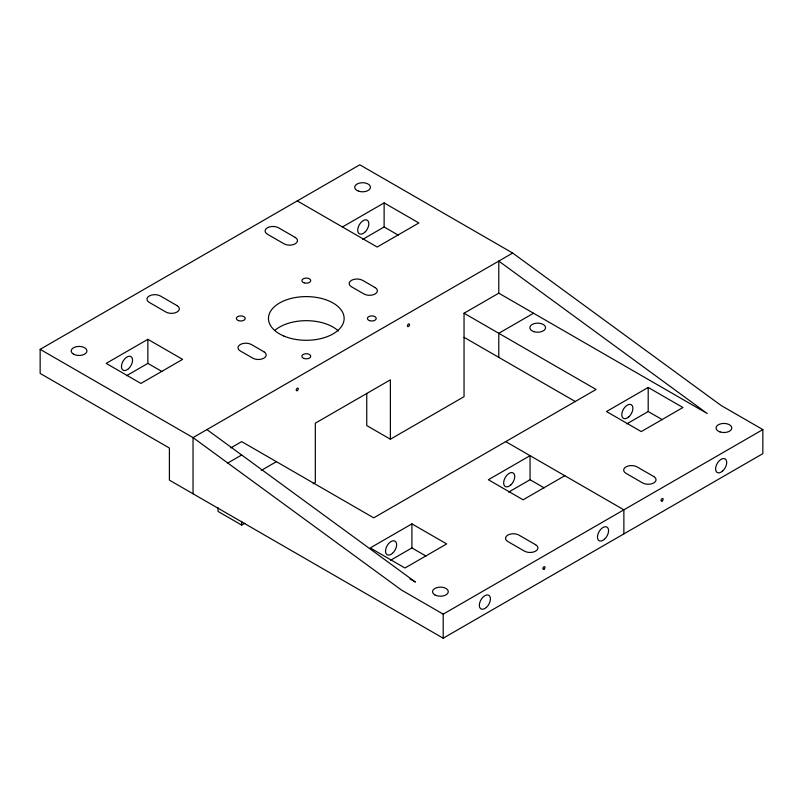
<?xml version="1.0" encoding="UTF-8"?>
<svg xmlns="http://www.w3.org/2000/svg" width="803" height="803" viewBox="0 0 803 803"><rect width="100%" height="100%" fill="white"/><g stroke="black" fill="none" stroke-linecap="round" stroke-linejoin="round"><path stroke-width="1.2" d="M40.15 349.345L359.804 164.796L512.685 253.055L721.154 405.515L762.85 429.585L762.85 453.655L443.196 638.204L169.403 480.134L169.403 448.044L40.15 373.415L40.15 349.345L193.031 437.605L401.5 590.064L443.196 614.134L762.85 429.585M147.862 339.318L106.167 363.388L140.906 383.443L182.602 359.373L147.862 339.318L147.862 363.388L126.483 375.734M342.429 226.978L384.125 202.908L418.875 222.963L377.179 247.043L297.261 200.901M362.745 239.324L384.125 226.978L398.238 235.128M512.685 253.055L193.031 437.605L193.031 493.775M230.812 447.893L241.673 441.62L373.706 517.845L596.077 389.465L464.044 313.24L464.044 396.682L390.378 439.211L366.75 425.57L366.75 393.41M464.044 313.24L498.783 293.175L707.262 413.535L498.783 261.075L498.783 293.175M227.771 463.02L241.673 454.99M261.216 470.458L276.413 461.685M533.533 313.24L498.783 333.295L498.783 357.365M218.045 507.697L218.045 511.431L241.673 525.072L244.925 523.195M313.17 483.797L315.328 482.543L315.328 423.161L390.378 379.839L390.378 439.211M411.919 523.867L370.233 547.937L404.973 568.002L446.669 543.922L411.919 523.867L411.919 547.937L390.539 560.283M648.192 387.458L606.496 411.527L641.246 431.592L682.931 407.522L648.192 387.458L648.192 411.527L626.812 423.874M508.68 492.078L530.06 479.732L544.173 487.883M564.8 475.717L523.104 499.797L488.365 479.732L530.06 455.662L530.06 479.732M648.192 411.527L662.304 419.678M464.044 337.31L575.53 401.681M505.739 441.62L623.871 509.825L623.871 533.895M147.862 363.388L161.975 371.538M411.919 547.937L426.042 556.088M409.972 578.903L415.402 582.045L206.923 429.585M443.196 614.134L443.196 638.204M384.125 202.908L384.125 226.978M241.673 521.358L241.673 525.072M274.767 330.455A37.831 21.842 0 0 1 338.434 330.997M295.183 237.407L278.5 227.781A7.859 4.537 0 0 0 267.379 227.781A7.859 4.537 0 0 0 267.379 234.195L284.061 243.831A7.859 4.537 0 0 0 295.183 243.831A7.859 4.537 0 0 0 295.183 237.407M375.091 287.554L362.585 280.337A7.859 4.537 0 0 0 351.463 280.337A7.859 4.537 0 0 0 351.463 286.761L363.98 293.978A7.859 4.537 0 0 0 375.091 293.978A7.859 4.537 0 0 0 375.091 287.554M653.752 476.52L637.07 466.894A7.859 4.537 0 0 0 625.959 466.894A7.859 4.537 0 0 0 625.959 473.318L642.631 482.944A7.859 4.537 0 0 0 653.752 482.944A7.859 4.537 0 0 0 653.752 476.52M263.906 351.754L251.399 344.527A7.859 4.537 0 0 0 240.278 344.527A7.859 4.537 0 0 0 240.278 350.951L252.794 358.168A7.859 4.537 0 0 0 263.906 358.168A7.859 4.537 0 0 0 263.906 351.754M177.041 305.612L160.369 295.986A7.859 4.537 0 0 0 149.248 295.986A7.859 4.537 0 0 0 149.248 302.4L165.93 312.036A7.859 4.537 0 0 0 177.041 312.036A7.859 4.537 0 0 0 177.041 305.612M535.621 544.725L518.939 535.099A7.859 4.537 0 0 0 507.817 535.099A7.859 4.537 0 0 0 507.817 541.523L524.5 551.149A7.859 4.537 0 0 0 535.621 551.149A7.859 4.537 0 0 0 535.621 544.725M722.6 471.06A7.859 4.537 -60 0 0 725.089 458.884A7.859 4.537 -60 0 0 715.784 467.135A7.859 4.537 -60 0 0 722.6 471.06M628.779 416.898A7.859 4.537 -60 0 0 631.278 404.722A7.859 4.537 -60 0 0 621.974 412.973A7.859 4.537 -60 0 0 628.779 416.898M533.774 331.609A7.859 4.537 0 0 0 545.558 327.684A7.859 4.537 0 0 0 533.774 323.75A7.859 4.537 0 0 0 533.774 331.609M720 431.914A7.859 4.537 0 0 0 731.794 427.979A7.859 4.537 0 0 0 720 424.044A7.859 4.537 0 0 0 720 431.914M662.094 501.002A1.476 0.853 -60 0 0 662.987 498.673A1.476 0.853 -60 0 0 661.19 499.717A1.476 0.853 -60 0 0 662.094 501.002M544.223 569.006A1.476 0.853 -60 0 0 544.695 566.717A1.476 0.853 -60 0 0 542.948 568.263A1.476 0.853 -60 0 0 544.223 569.006M434.855 594.882A7.859 4.537 0 0 0 448.004 592.845A7.859 4.537 0 0 0 438.378 587.284A7.859 4.537 0 0 0 434.855 594.882M486.327 607.47A7.859 4.537 -60 0 0 488.816 595.294A7.859 4.537 -60 0 0 479.521 603.535A7.859 4.537 -60 0 0 486.327 607.47M392.516 553.307A7.859 4.537 -60 0 0 395.006 541.132A7.859 4.537 -60 0 0 385.711 549.372A7.859 4.537 -60 0 0 392.516 553.307M510.648 485.102A7.859 4.537 -60 0 0 513.137 472.927A7.859 4.537 -60 0 0 503.842 481.178A7.859 4.537 -60 0 0 510.648 485.102M604.458 539.265A7.859 4.537 -60 0 0 606.958 527.089A7.859 4.537 -60 0 0 597.653 535.33A7.859 4.537 -60 0 0 604.458 539.265M297.532 390.469A1.476 0.853 -60 0 0 298.003 388.19A1.476 0.853 -60 0 0 296.257 389.736A1.476 0.853 -60 0 0 297.532 390.469M304.086 358.489A4.427 2.55 0 0 0 310.721 356.281A4.427 2.55 0 0 0 304.086 354.063A4.427 2.55 0 0 0 304.086 358.489M238.571 320.658A4.427 2.55 0 0 0 245.206 318.45A4.427 2.55 0 0 0 238.571 316.241A4.427 2.55 0 0 0 238.571 320.658M73.505 354.153A7.859 4.537 0 0 0 86.654 352.126A7.859 4.537 0 0 0 77.028 346.565A7.859 4.537 0 0 0 73.505 354.153M283.69 335.965A37.831 21.842 0 0 0 343.875 320.999A37.831 21.842 0 0 0 291.338 298.385A37.831 21.842 0 0 0 283.69 335.965M369.601 320.658A4.427 2.55 0 0 0 376.236 318.45A4.427 2.55 0 0 0 369.601 316.241A4.427 2.55 0 0 0 369.601 320.658M304.086 282.837A4.427 2.55 0 0 0 310.721 280.628A4.427 2.55 0 0 0 304.086 278.42A4.427 2.55 0 0 0 304.086 282.837M358.65 191.194A7.859 4.537 0 0 0 370.444 187.26A7.859 4.537 0 0 0 358.65 183.325A7.859 4.537 0 0 0 358.65 191.194M364.723 232.348A7.859 4.537 -60 0 0 367.212 220.173A7.859 4.537 -60 0 0 357.907 228.413A7.859 4.537 -60 0 0 364.723 232.348M408.446 326.48A1.476 0.853 -60 0 0 409.349 324.151A1.476 0.853 -60 0 0 407.543 325.195A1.476 0.853 -60 0 0 408.446 326.48M128.45 368.758A7.859 4.537 -60 0 0 130.939 356.582A7.859 4.537 -60 0 0 121.644 364.823A7.859 4.537 -60 0 0 128.45 368.758"/></g></svg>
